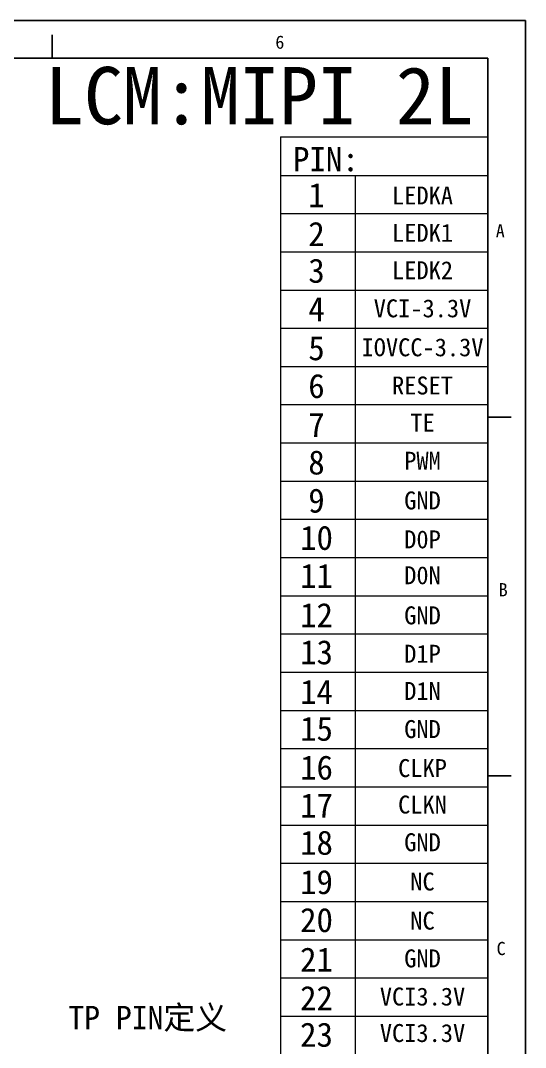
# Model space of a CAD drawing. Header units: millimetres. Extents: x 1157 to 1517, y 418 to 668.
# Drawn here: x 1449 to 1516.5, y 530.6 to 668 of the extents above; entities that cross this region are included whole.
import ezdxf
from ezdxf.enums import TextEntityAlignment as Align

# ---------------------------------------------------------------- set-up
doc = ezdxf.new("R2010")
doc.units = ezdxf.units.MM
doc.layers.add('图框', color=4, linetype='Continuous', lineweight=9)
doc.styles.add('宋体', font='SimSun.ttf')

msp = doc.modelspace()

# ---------------------------------------------------------------- linework, layer by layer
at = {"color": 7, "linetype": 'Continuous', "lineweight": -3}
for p, q in [((1156.636, 667.993), (1516.545, 667.993)), ((1516.545, 667.993), (1516.545, 417.95)), ((1161.687, 662.941), (1511.494, 662.941)), ((1511.494, 423.002), (1511.494, 662.941))]:
    msp.add_line(p, q, dxfattribs=at)
at = {"linetype": 'Continuous', "lineweight": -3}
for p, q in [((1453.214, 662.941), (1453.214, 666.098)), ((1511.494, 614.953), (1514.651, 614.953)), ((1511.494, 566.965), (1514.651, 566.965))]:
    msp.add_line(p, q, dxfattribs=at)
at = {"color": 7, "linetype": 'ByBlock', "lineweight": 0}
for p, q in [((1483.775, 652.44), (1483.775, 493.91)), ((1483.775, 652.44), (1511.494, 652.44)), ((1511.494, 493.91), (1511.494, 652.44)), ((1483.775, 647.285), (1511.494, 647.285)), ((1493.768, 647.285), (1493.768, 493.91)), ((1483.775, 642.172), (1511.494, 642.172)), ((1483.775, 637.06), (1511.494, 637.06)), ((1483.775, 631.947), (1511.494, 631.947)), ((1483.775, 626.835), (1511.494, 626.835)), ((1483.775, 621.722), (1511.494, 621.722)), ((1483.775, 616.61), (1511.494, 616.61)), ((1483.775, 611.497), (1511.494, 611.497)), ((1483.775, 606.385), (1511.494, 606.385)), ((1483.775, 601.272), (1511.494, 601.272)), ((1483.775, 596.16), (1511.494, 596.16)), ((1483.775, 591.047), (1511.494, 591.047)), ((1483.775, 585.935), (1511.494, 585.935)), ((1483.775, 580.822), (1511.494, 580.822)), ((1483.775, 575.71), (1511.494, 575.71)), ((1483.775, 570.597), (1511.494, 570.597)), ((1483.775, 565.485), (1511.494, 565.485)), ((1483.775, 560.372), (1511.494, 560.372)), ((1483.775, 555.26), (1511.494, 555.26)), ((1483.775, 550.147), (1511.494, 550.147)), ((1483.775, 545.035), (1511.494, 545.035)), ((1483.775, 539.922), (1511.494, 539.922)), ((1483.775, 534.81), (1511.494, 534.81))]:
    msp.add_line(p, q, dxfattribs=at)

# ---------------------------------------------------------------- texts
at = {"color": 4, "linetype": 'Continuous', "lineweight": -3, "style": '宋体'}
for s, p in [('6', (1483.065, 664.219)), ('A', (1512.569, 638.973)), ('B', (1512.967, 590.969)), ('C', (1512.681, 542.973))]:
    msp.add_text(s, height=1.768, dxfattribs=at).set_placement(p)
at = {"color": 1, "linetype": 'Continuous', "lineweight": -3, "style": '宋体'}
msp.add_text('LCM:MIPI 2L ', height=7.67175, dxfattribs=at).set_placement((1483.542, 654.115), align=Align.CENTER)
at = {"color": 7, "linetype": 'ByBlock', "lineweight": 0, "attachment_point": 5, "style": '宋体'}
for s, insert, char_height, width in [('PIN:', (1489.827, 649.427), 3.2364, 6.62151), ('1', (1488.575, 644.637), 3.236, 2.82747), ('LEDKA', (1502.764, 644.591), 2.4, 12.3322), ('2', (1488.575, 639.448), 3.236, 2.82747), ('LEDK1', (1502.764, 639.597), 2.4, 12.3322), ('3', (1488.575, 634.505), 3.236, 2.82747), ('LEDK2', (1502.764, 634.593), 2.4, 12.3322), ('4', (1488.575, 629.39), 3.236, 2.82747), ('VCI-3.3V', (1502.764, 629.474), 2.4, 12.3322), ('5', (1488.575, 624.144), 3.236, 2.82747), ('IOVCC-3.3V', (1502.764, 624.261), 2.4, 12.3322), ('6', (1488.575, 619.083), 3.236, 2.82747), ('RESET', (1502.764, 619.151), 2.4, 12.3322), ('7', (1488.575, 613.92), 3.236, 2.82747), ('TE', (1502.764, 614.205), 2.4, 12.3322), ('8', (1488.575, 608.858), 3.236, 2.82747), ('PWM', (1502.764, 609.112), 2.4, 12.3322), ('9', (1488.575, 603.756), 3.236, 2.82747), ('GND', (1502.764, 603.781), 2.4, 12.10996), ('10', (1488.575, 598.773), 3.2364, 2.82747), ('D0P', (1502.764, 598.573), 2.4, 12.11013), ('11', (1488.575, 593.703), 3.2364, 2.82747), ('D0N', (1502.764, 593.77), 2.4, 12.11013), ('12', (1488.575, 588.457), 3.2364, 2.82747), ('GND', (1502.764, 588.406), 2.4, 11.6226), ('13', (1488.575, 583.466), 3.2364, 2.82747), ('D1P', (1502.764, 583.289), 2.4, 11.8028), ('14', (1488.575, 578.19), 3.2364, 2.82747), ('D1N', (1502.764, 578.314), 2.4, 11.76603), ('15', (1488.575, 573.239), 3.2364, 2.82747), ('GND', (1502.764, 573.193), 2.4, 11.58319), ('16', (1488.575, 568.04), 3.2364, 2.82747), ('CLKP', (1502.764, 567.975), 2.4, 11.66297), ('17', (1488.575, 562.999), 3.2364, 2.82747), ('CLKN', (1502.764, 563.094), 2.4, 11.51555), ('18', (1488.575, 557.992), 3.2364, 2.82747), ('GND', (1502.764, 558.055), 2.4, 11.66297), ('19', (1488.575, 552.728), 3.2364, 2.82747), ('NC', (1502.764, 552.804), 2.4, 12.01466), ('20', (1488.575, 547.645), 3.2364, 2.82747), ('NC', (1502.764, 547.571), 2.4, 11.7833), ('21', (1488.575, 542.382), 3.2364, 2.82747), ('GND', (1502.764, 542.517), 2.4, 11.80347), ('22', (1488.575, 537.229), 3.2364, 2.82747), ('VCI3.3V', (1502.764, 537.415), 2.4, 11.92121), ('23', (1488.575, 532.31), 3.2364, 2.82747), ('VCI3.3V', (1502.764, 532.533), 2.4, 12.00302)]:
    msp.add_mtext(s, dxfattribs=dict(at, insert=insert, char_height=char_height, width=width))
at = {"layer": '图框', "color": 7, "lineweight": 5, "insert": (1465.977, 534.453, 0), "char_height": 3.12, "width": 29.22856, "attachment_point": 5, "style": '宋体'}
msp.add_mtext('{\\fSimHei|b0|i0|c134|p49;\\C4;TP PIN定义}', dxfattribs=at)

doc.saveas('drawing.dxf')
